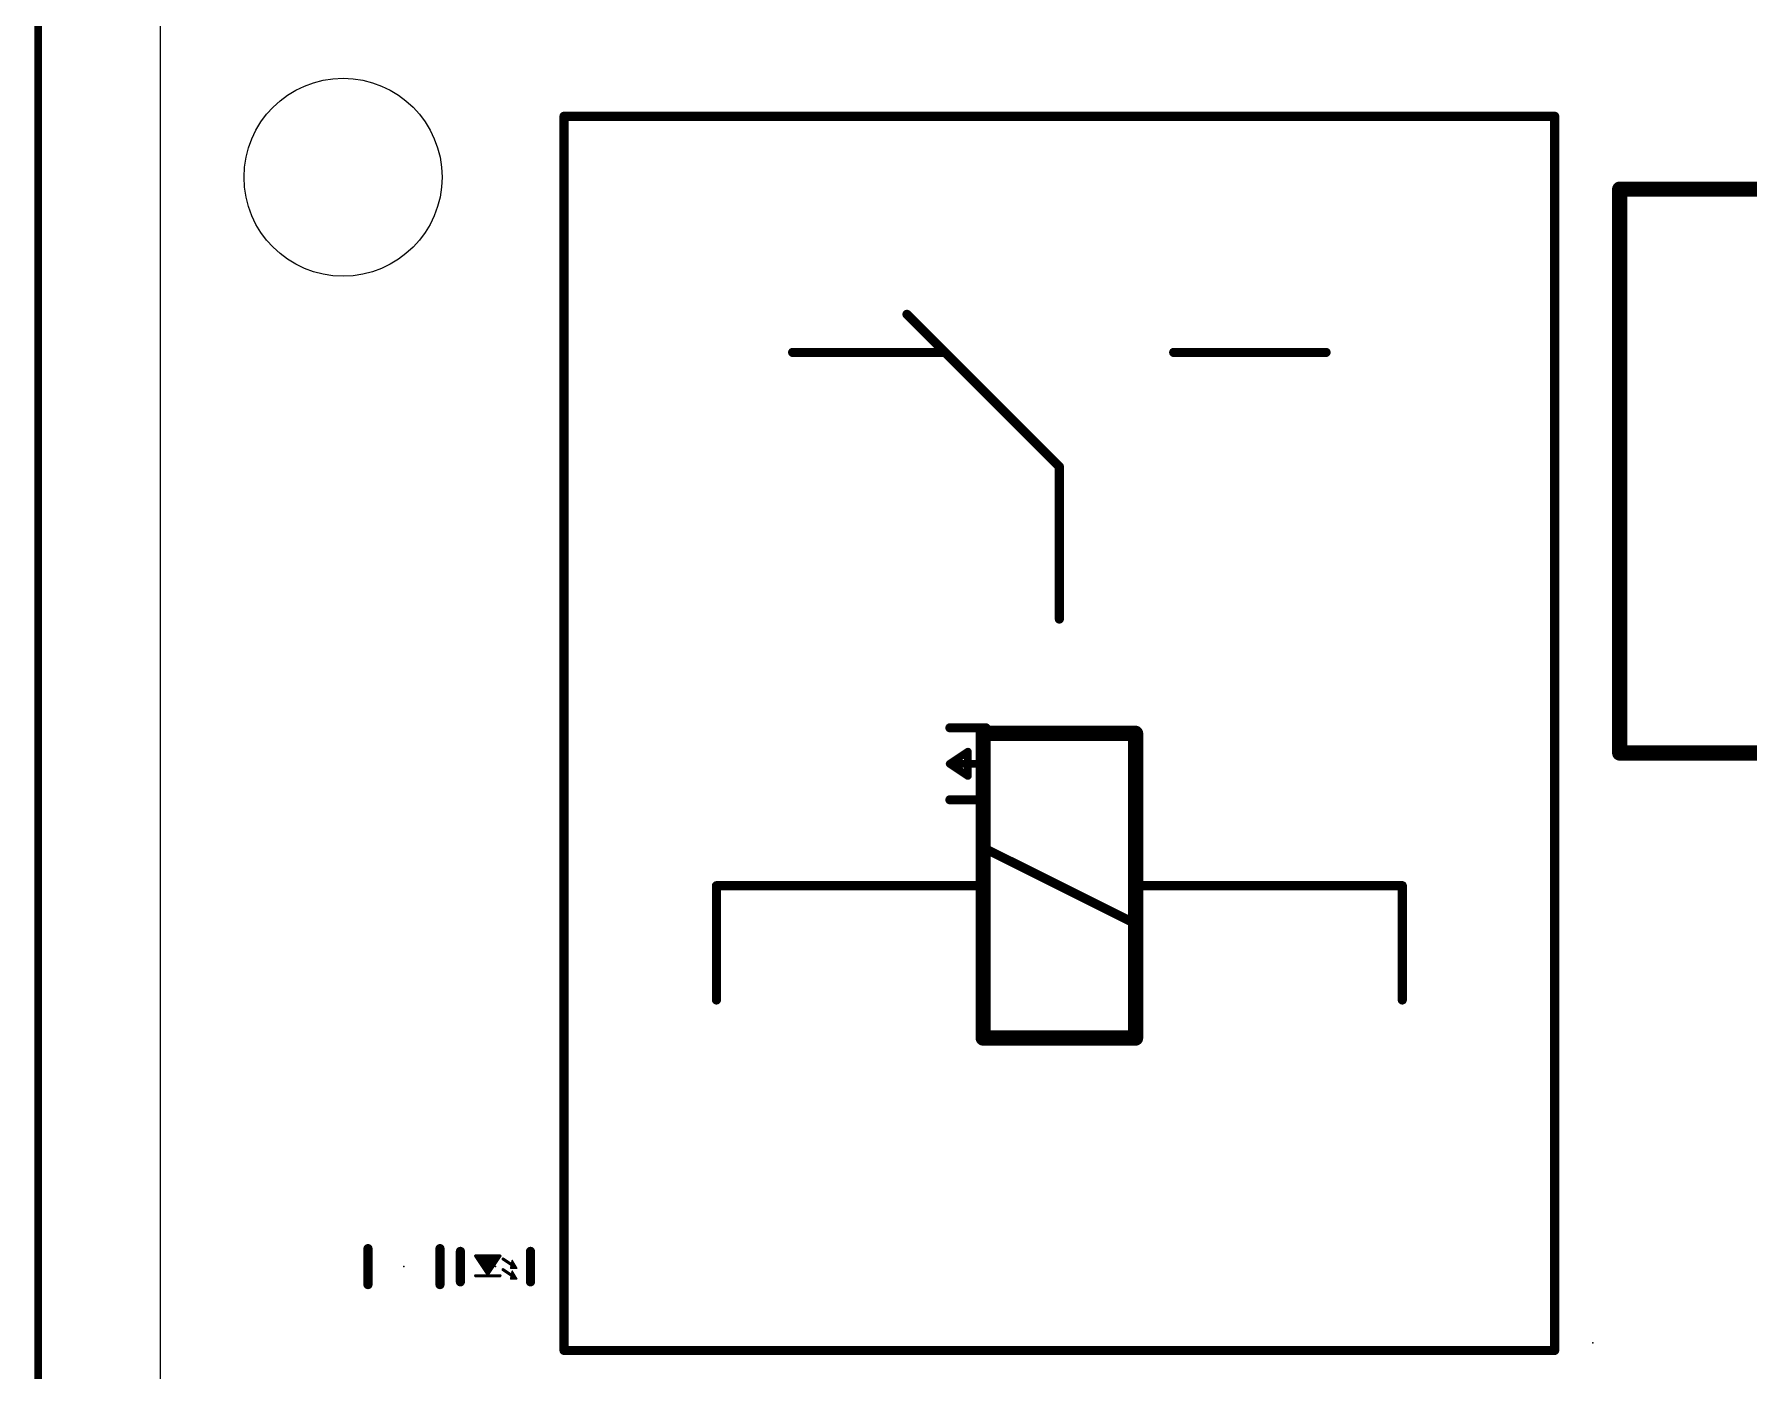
# Model space of a CAD drawing. Extents: x -4 to 88, y -32 to 116.
# Drawn here: x -2.1 to 26.47, y 56.68 to 78.96 of the extents above; entities that cross this region are included whole.
import ezdxf

# ---------------------------------------------------------------- set-up
doc = ezdxf.new("R2010")
doc.units = 0
for name, color, linetype in [('20', 178, 'CONTINUOUS'), ('21', 250, 'CONTINUOUS'), ('22', 250, 'CONTINUOUS'), ('23', 178, 'CONTINUOUS'), ('24', 178, 'CONTINUOUS'), ('48', 250, 'CONTINUOUS')]:
    doc.layers.add(name, color=color, linetype=linetype)

msp = doc.modelspace()

# ---------------------------------------------------------------- linework, layer by layer
at = {"layer": '20'}
msp.add_line((0, 111.496), (0, -31.75), dxfattribs=at)
msp.add_circle((3.048, 76.581), 1.65, dxfattribs=at)
at = {"layer": '21'}
for points, const_width in [([(6.731, 77.597), (6.731, 57.023)], 0.1524), ([(6.731, 77.597), (23.241, 77.597)], 0.1524), ([(23.241, 57.023), (23.241, 77.597)], 0.1524), ([(24.324, 76.382), (29.524, 76.382)], 0.254), ([(24.324, 66.982), (24.324, 76.382)], 0.254), ([(12.446, 74.295), (14.986, 71.755)], 0.1524), ([(13.081, 73.66), (10.541, 73.66)], 0.1524), ([(16.891, 73.66), (19.431, 73.66)], 0.1524), ([(14.986, 69.215), (14.986, 71.755)], 0.1524), ([(16.256, 67.31), (13.716, 67.31)], 0.254), ([(13.716, 67.31), (13.716, 65.405)], 0.254), ([(16.256, 64.77), (16.256, 67.31)], 0.254), ([(29.524, 66.982), (24.324, 66.982)], 0.254), ([(13.716, 65.405), (13.716, 64.77)], 0.254), ([(16.256, 64.135), (13.716, 65.405)], 0.1524), ([(13.716, 64.77), (13.716, 62.23)], 0.254), ([(16.256, 64.135), (16.256, 64.77)], 0.254), ([(9.271, 62.865), (9.271, 64.77)], 0.1524), ([(13.716, 64.77), (9.271, 64.77)], 0.1524), ([(20.701, 64.77), (16.256, 64.77)], 0.1524), ([(20.701, 64.77), (20.701, 62.865)], 0.1524), ([(16.256, 62.23), (16.256, 64.135)], 0.254), ([(13.716, 62.23), (16.256, 62.23)], 0.254), ([(3.464, 58.12), (3.464, 58.72)], 0.1524), ([(4.664, 58.12), (4.664, 58.72)], 0.1524), ([(5.0038, 58.166), (5.0038, 58.674)], 0.1524), ([(5.6642, 58.5978), (5.2578, 58.5978)], 0.0508), ([(5.2578, 58.5978), (5.461, 58.293)], 0.0508), ([(5.6473, 58.5724), (5.2747, 58.5724)], 0.0508), ([(5.461, 58.293), (5.6642, 58.5978)], 0.0508), ([(5.715, 58.547), (5.8674, 58.4454)], 0.0508), ([(6.1722, 58.166), (6.1722, 58.674)], 0.1524), ([(5.6642, 58.2676), (5.2578, 58.2676)], 0.0508), ([(5.6134, 58.5216), (5.3086, 58.5216)], 0.0508), ([(5.5795, 58.4708), (5.3425, 58.4708)], 0.0508), ([(5.5457, 58.42), (5.3763, 58.42)], 0.0508), ([(5.5118, 58.3692), (5.4102, 58.3692)], 0.0508), ([(5.4779, 58.3184), (5.4441, 58.3184)], 0.0508), ([(5.715, 58.3692), (5.8674, 58.2676)], 0.0508), ([(5.8674, 58.5216), (5.842, 58.3946)], 0.0254), ([(5.842, 58.3946), (5.9436, 58.3946)], 0.0254), ([(5.8674, 58.3438), (5.842, 58.2168)], 0.0254), ([(5.9284, 58.42), (5.8471, 58.42)], 0.0254), ([(5.9131, 58.4454), (5.8522, 58.4454)], 0.0254), ([(5.8979, 58.4708), (5.8572, 58.4708)], 0.0254), ([(5.8979, 58.293), (5.8572, 58.293)], 0.0254), ([(5.8826, 58.4962), (5.8623, 58.4962)], 0.0254), ([(5.8826, 58.3184), (5.8623, 58.3184)], 0.0254), ([(5.9436, 58.3946), (5.8674, 58.5216)], 0.0254), ([(5.9436, 58.2168), (5.8674, 58.3438)], 0.0254), ([(5.842, 58.2168), (5.9436, 58.2168)], 0.0254), ([(5.9284, 58.2422), (5.8471, 58.2422)], 0.0254), ([(5.9131, 58.2676), (5.8522, 58.2676)], 0.0254), ([(23.241, 57.023), (6.731, 57.023)], 0.1524)]:
    msp.add_lwpolyline(points, dxfattribs=dict(at, const_width=const_width))
for points, const_width in [([(6.7691, 77.597, 1), (6.6929, 77.597)], 0.0762), ([(6.731, 77.6351, 1), (6.731, 77.5589)], 0.0762), ([(23.2791, 77.597, 1), (23.2029, 77.597)], 0.0762), ([(23.241, 77.5589, 1), (23.241, 77.6351)], 0.0762), ([(24.324, 76.4455, 1), (24.324, 76.3185)], 0.127), ([(24.3875, 76.382, 1), (24.2605, 76.382)], 0.127), ([(12.4729, 74.3219, 1), (12.4191, 74.2681)], 0.0762), ([(10.541, 73.6981, 1), (10.541, 73.6219)], 0.0762), ([(13.081, 73.6219, 1), (13.081, 73.6981)], 0.0762), ([(16.891, 73.6981, 1), (16.891, 73.6219)], 0.0762), ([(19.431, 73.6219, 1), (19.431, 73.6981)], 0.0762), ([(15.0241, 71.755, 1), (14.9479, 71.755)], 0.0762), ([(14.9591, 71.7281, 1), (15.0129, 71.7819)], 0.0762), ([(14.9479, 69.215, 1), (15.0241, 69.215)], 0.0762), ([(13.716, 67.3735, 1), (13.716, 67.2465)], 0.127), ([(13.7795, 67.31, 1), (13.6525, 67.31)], 0.127), ([(16.3195, 67.31, 1), (16.1925, 67.31)], 0.127), ([(16.256, 67.2465, 1), (16.256, 67.3735)], 0.127), ([(24.324, 67.0455, 1), (24.324, 66.9185)], 0.127), ([(24.2605, 66.982, 1), (24.3875, 66.982)], 0.127), ([(13.7795, 65.405, 1), (13.6525, 65.405)], 0.127), ([(13.6525, 65.405, 1), (13.7795, 65.405)], 0.127), ([(13.733, 65.4391, 1), (13.699, 65.3709)], 0.0762), ([(13.7795, 64.77, 1), (13.6525, 64.77)], 0.127), ([(16.3195, 64.77, 1), (16.1925, 64.77)], 0.127), ([(9.3091, 64.77, 1), (9.2329, 64.77)], 0.0762), ([(9.271, 64.8081, 1), (9.271, 64.7319)], 0.0762), ([(13.6525, 64.77, 1), (13.7795, 64.77)], 0.127), ([(13.716, 64.7319, 1), (13.716, 64.8081)], 0.0762), ([(16.1925, 64.77, 1), (16.3195, 64.77)], 0.127), ([(16.256, 64.8081, 1), (16.256, 64.7319)], 0.0762), ([(20.7391, 64.77, 1), (20.6629, 64.77)], 0.0762), ([(20.701, 64.7319, 1), (20.701, 64.8081)], 0.0762), ([(16.3195, 64.135, 1), (16.1925, 64.135)], 0.127), ([(16.1925, 64.135, 1), (16.3195, 64.135)], 0.127), ([(16.239, 64.1009, 1), (16.273, 64.1691)], 0.0762), ([(9.2329, 62.865, 1), (9.3091, 62.865)], 0.0762), ([(20.6629, 62.865, 1), (20.7391, 62.865)], 0.0762), ([(13.716, 62.2935, 1), (13.716, 62.1665)], 0.127), ([(13.6525, 62.23, 1), (13.7795, 62.23)], 0.127), ([(16.1925, 62.23, 1), (16.3195, 62.23)], 0.127), ([(16.256, 62.1665, 1), (16.256, 62.2935)], 0.127), ([(3.5021, 58.72, 1), (3.4259, 58.72)], 0.0762), ([(4.7021, 58.72, 1), (4.6259, 58.72)], 0.0762), ([(5.0419, 58.674, 1), (4.9657, 58.674)], 0.0762), ([(5.2578, 58.6105, 1), (5.2578, 58.5851)], 0.0254), ([(5.2684, 58.6048, 1), (5.2472, 58.5908)], 0.0254), ([(5.2747, 58.5851, 1), (5.2747, 58.5597)], 0.0254), ([(5.6473, 58.5597, 1), (5.6473, 58.5851)], 0.0254), ([(5.6748, 58.5908, 1), (5.6536, 58.6048)], 0.0254), ([(5.6642, 58.5851, 1), (5.6642, 58.6105)], 0.0254), ([(5.722, 58.5576, 1), (5.708, 58.5364)], 0.0254), ([(6.2103, 58.674, 1), (6.1341, 58.674)], 0.0762), ([(5.2578, 58.2803, 1), (5.2578, 58.2549)], 0.0254), ([(5.3086, 58.5343, 1), (5.3086, 58.5089)], 0.0254), ([(5.3425, 58.4835, 1), (5.3425, 58.4581)], 0.0254), ([(5.3763, 58.4327, 1), (5.3763, 58.4073)], 0.0254), ([(5.4102, 58.3819, 1), (5.4102, 58.3565)], 0.0254), ([(5.4441, 58.3311, 1), (5.4441, 58.3057)], 0.0254), ([(5.4504, 58.3, 1), (5.4716, 58.286)], 0.0254), ([(5.4504, 58.286, 1), (5.4716, 58.3)], 0.0254), ([(5.4779, 58.3057, 1), (5.4779, 58.3311)], 0.0254), ([(5.5118, 58.3565, 1), (5.5118, 58.3819)], 0.0254), ([(5.5457, 58.4073, 1), (5.5457, 58.4327)], 0.0254), ([(5.5795, 58.4581, 1), (5.5795, 58.4835)], 0.0254), ([(5.6134, 58.5089, 1), (5.6134, 58.5343)], 0.0254), ([(5.6642, 58.2549, 1), (5.6642, 58.2803)], 0.0254), ([(5.722, 58.3798, 1), (5.708, 58.3586)], 0.0254), ([(5.842, 58.401, 1), (5.842, 58.3883)], 0.0127), ([(5.8358, 58.3958, 1), (5.8482, 58.3934)], 0.0127), ([(5.8471, 58.4263, 1), (5.8471, 58.4137)], 0.0127), ([(5.8522, 58.4517, 1), (5.8522, 58.4391)], 0.0127), ([(5.8572, 58.4772, 1), (5.8572, 58.4645)], 0.0127), ([(5.8572, 58.2993, 1), (5.8572, 58.2867)], 0.0127), ([(5.8604, 58.4348, 1), (5.8744, 58.456)], 0.0254), ([(5.8604, 58.257, 1), (5.8744, 58.2782)], 0.0254), ([(5.8623, 58.3248, 1), (5.8623, 58.3121)], 0.0127), ([(5.8623, 58.5025, 1), (5.8623, 58.4899)], 0.0127), ([(5.8728, 58.5249, 1), (5.862, 58.5183)], 0.0127), ([(5.8728, 58.3471, 1), (5.862, 58.3405)], 0.0127), ([(5.8736, 58.5204, 1), (5.8612, 58.5228)], 0.0127), ([(5.8736, 58.3426, 1), (5.8612, 58.345)], 0.0127), ([(5.8826, 58.4899, 1), (5.8826, 58.5025)], 0.0127), ([(5.8826, 58.3121, 1), (5.8826, 58.3248)], 0.0127), ([(5.8979, 58.4645, 1), (5.8979, 58.4772)], 0.0127), ([(5.8979, 58.2867, 1), (5.8979, 58.2993)], 0.0127), ([(5.9131, 58.4391, 1), (5.9131, 58.4517)], 0.0127), ([(5.9284, 58.4137, 1), (5.9284, 58.4263)], 0.0127), ([(5.9382, 58.3913, 1), (5.949, 58.3979)], 0.0127), ([(5.9436, 58.3883, 1), (5.9436, 58.401)], 0.0127), ([(3.4259, 58.12, 1), (3.5021, 58.12)], 0.0762), ([(4.6259, 58.12, 1), (4.7021, 58.12)], 0.0762), ([(4.9657, 58.166, 1), (5.0419, 58.166)], 0.0762), ([(5.842, 58.2232, 1), (5.842, 58.2105)], 0.0127), ([(5.8358, 58.218, 1), (5.8482, 58.2156)], 0.0127), ([(5.8471, 58.2486, 1), (5.8471, 58.2359)], 0.0127), ([(5.8522, 58.2739, 1), (5.8522, 58.2613)], 0.0127), ([(5.9131, 58.2613, 1), (5.9131, 58.2739)], 0.0127), ([(5.9284, 58.2359, 1), (5.9284, 58.2486)], 0.0127), ([(5.9382, 58.2135, 1), (5.949, 58.2201)], 0.0127), ([(5.9436, 58.2105, 1), (5.9436, 58.2232)], 0.0127), ([(6.1341, 58.166, 1), (6.2103, 58.166)], 0.0762), ([(6.731, 57.0611, 1), (6.731, 56.9849)], 0.0762), ([(6.6929, 57.023, 1), (6.7691, 57.023)], 0.0762), ([(23.2029, 57.023, 1), (23.2791, 57.023)], 0.0762), ([(23.241, 56.9849, 1), (23.241, 57.0611)], 0.0762)]:
    msp.add_lwpolyline(points, format="xyb", dxfattribs=dict(at, const_width=const_width))
at = {"layer": '22'}
for points, const_width in [([(13.762, 67.402), (13.162, 67.402)], 0.1524), ([(13.462, 67.0052), (13.1572, 66.802)], 0.127), ([(13.7668, 66.802), (13.1572, 66.802)], 0.127), ([(13.1572, 66.802), (13.462, 66.5988)], 0.127), ([(13.462, 66.5988), (13.462, 67.0052)], 0.127), ([(13.762, 66.202), (13.162, 66.202)], 0.1524)]:
    msp.add_lwpolyline(points, dxfattribs=dict(at, const_width=const_width))
for points, const_width in [([(13.162, 67.4401, 1), (13.162, 67.3639)], 0.0762), ([(13.762, 67.3639, 1), (13.762, 67.4401)], 0.0762), ([(13.1572, 66.8338, 1), (13.1572, 66.7703)], 0.0635), ([(13.1748, 66.8284, 1), (13.1396, 66.7756)], 0.0635), ([(13.1396, 66.8284, 1), (13.1748, 66.7756)], 0.0635), ([(13.4938, 67.0052, 1), (13.4303, 67.0052)], 0.0635), ([(13.4796, 66.9788, 1), (13.4444, 67.0316)], 0.0635), ([(13.7668, 66.7703, 1), (13.7668, 66.8338)], 0.0635), ([(13.4303, 66.5988, 1), (13.4938, 66.5988)], 0.0635), ([(13.4444, 66.5724, 1), (13.4796, 66.6252)], 0.0635), ([(13.162, 66.2401, 1), (13.162, 66.1639)], 0.0762), ([(13.762, 66.1639, 1), (13.762, 66.2401)], 0.0762)]:
    msp.add_lwpolyline(points, format="xyb", dxfattribs=dict(at, const_width=const_width))
at = {"layer": '23'}
for p in [(4.064, 58.42), (5.588, 58.42), (23.876, 57.15)]:
    msp.add_point(p, dxfattribs=at)
at = {"layer": '24'}
msp.add_point((13.462, 66.802), dxfattribs=at)
at = {"layer": '48', "const_width": 0.13}
msp.add_lwpolyline([(-2.032, 111.431), (-2.032, -31.685)], dxfattribs=at)

doc.saveas('drawing.dxf')
